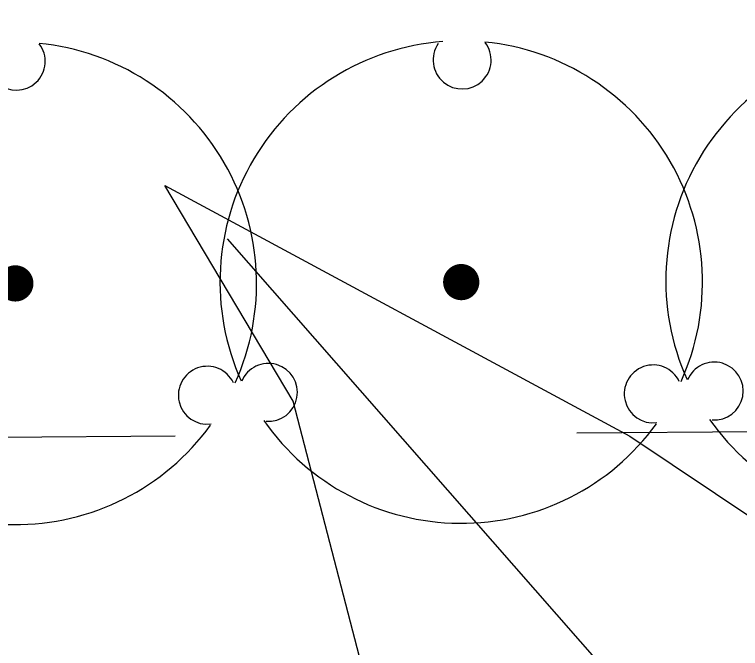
# Model space of a CAD drawing. Header units: feet. Extents: x 919634 to 928945, y 707022 to 708026.
# Drawn here: x 920118.007 to 920120.267, y 707292.943 to 707294.917 of the extents above; entities that cross this region are included whole.
import ezdxf

# ---------------------------------------------------------------- set-up
doc = ezdxf.new("R2010")
doc.units = ezdxf.units.FT
doc.header["$LTSCALE"] = 20
doc.header["$MEASUREMENT"] = 0
doc.linetypes.add('Site Plan$0$HIDDEN2', pattern=[0.1875, 0.125, -0.0625])
for name, color, linetype in [('-u-site-xref', 7, 'Continuous'), ('LK-SHRB-035M', 4, 'Continuous'), ('LK-SHRB-TRNK', 3, 'Continuous'), ('LK-TREE-013M', 6, 'Continuous'), ('LK-TREE-025M', 2, 'Continuous'), ('LP-SHRB', 7, 'Continuous'), ('LP-TREE', 15, 'Continuous'), ('Site Plan$0$SP-BLDG-ROOF ABOVE', 4, 'Site Plan$0$HIDDEN2')]:
    doc.layers.add(name, color=color, linetype=linetype)
doc.layers.get('-u-site-xref').off()

# ---------------------------------------------------------------- blocks, each defined once
blk = doc.blocks.new('Site Plan')
at = {"layer": 'Site Plan$0$SP-BLDG-ROOF ABOVE'}
blk.add_lwpolyline([(920120.9249, 707304.9559), (920115.9251, 707304.9194), (920116.0078, 707293.5864), (920130.0074, 707293.6886), (920129.9965, 707295.1884)], dxfattribs=at)
blk = doc.blocks.new('SHRUB-LRG-020')
at = {"layer": 'LK-SHRB-035M'}
for centre, radius, start, end in [((0, 0), 0.5, 94.3498, 204.1975), ((0.0019, 0.4604), 0.06, 145.5617, 37.3741), ((0, 0), 0.5, 335.6607, 84.3619), ((-0.3996, -0.2286), 0.06, 265.5617, 157.3741), ((0.3978, -0.2318), 0.06, 25.5617, 277.3741), ((0, 0), 0.5, 215.058, 323.9795)]:
    blk.add_arc(centre, radius, start, end, dxfattribs=at)
at = {"layer": 'LK-SHRB-TRNK', "const_width": 0.0375}
blk.add_lwpolyline([(-0.0188, 0, 1), (0.0188, 0, 1)], format="xyb", close=True, dxfattribs=at)
blk = doc.blocks.new('TREE-PALM-011')
at = {"layer": 'LK-TREE-013M'}
blk.add_line((-0.21206, 0.17535), (-0.3954, 0.3845), dxfattribs=at)
at = {"layer": 'LK-TREE-025M'}
for p, q in [((-0.3761, 0.33666), (-0.41394, 0.40014)), ((-0.41394, 0.40014), (-0.27693, 0.32634)), ((-0.34712, 0.22509), (-0.3761, 0.33666)), ((-0.27693, 0.32634), (-0.23215, 0.29631))]:
    blk.add_line(p, q, dxfattribs=at)

msp = doc.modelspace()

# ---------------------------------------------------------------- block references
at = {"layer": '-u-site-xref'}
msp.add_blockref('Site Plan', (0, 0), dxfattribs=at)

# ---------------------------------------------------------------- next in the draw order: block references
at = {"layer": 'LP-SHRB', "xscale": 1.502163410681632, "yscale": 1.502163410681632, "zscale": 1.502163410681632}
for p in [(920119.3979, 707294.0836), (920120.7859, 707294.0877), (920118.0098, 707294.0795)]:
    msp.add_blockref('SHRUB-LRG-020', p, dxfattribs=at)
at = {"layer": 'LP-TREE', "xscale": 10.57245662562439, "yscale": 10.57245662562439, "zscale": 10.57245662562439}
msp.add_blockref('TREE-PALM-011', (920122.8511, 707290.1535), dxfattribs=at)

doc.saveas('drawing.dxf')
